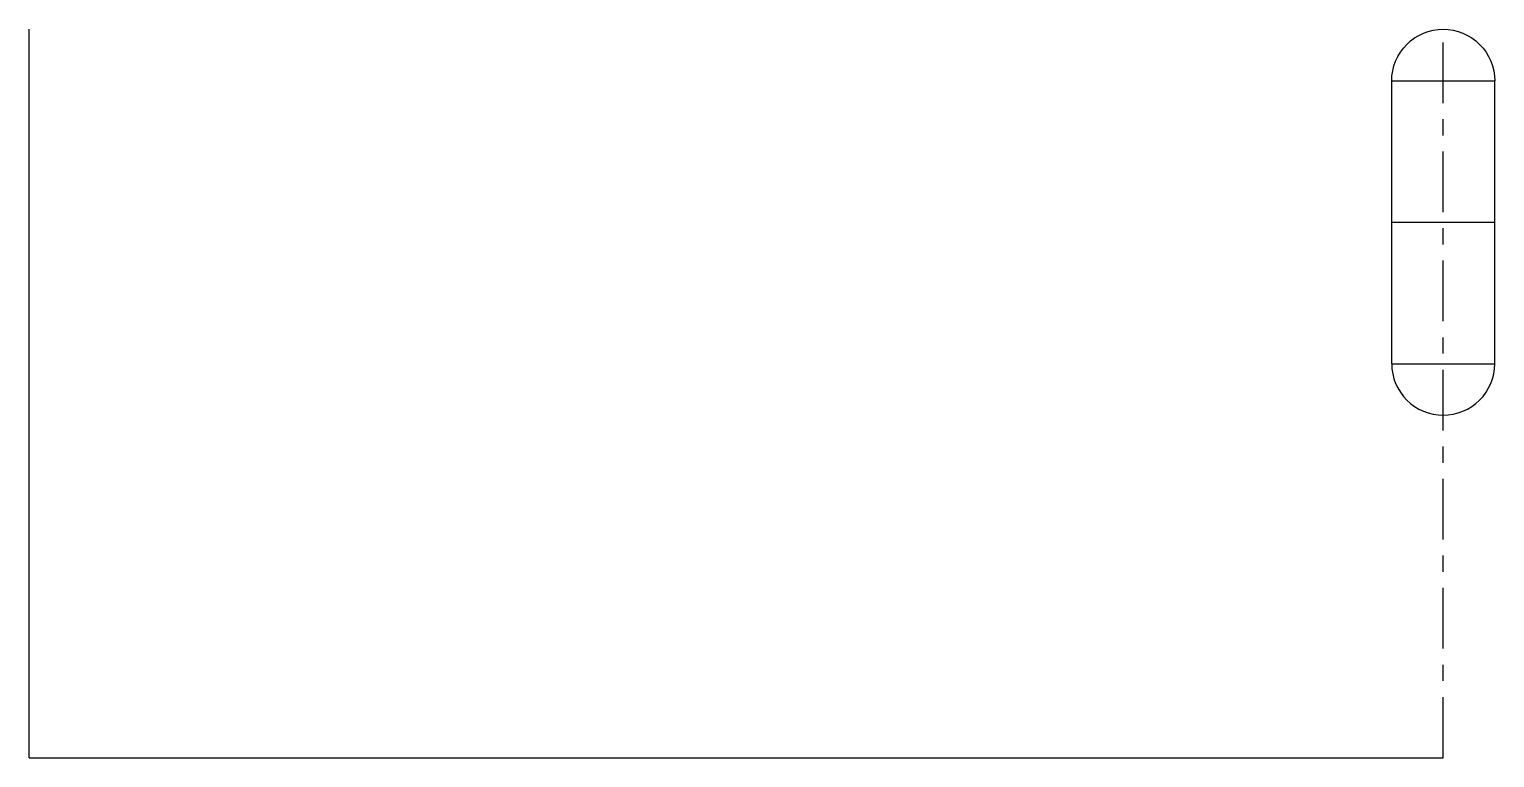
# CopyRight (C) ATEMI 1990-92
# Model space of a CAD drawing. Extents: x 0 to 145, y 0 to 72.
import ezdxf

# ---------------------------------------------------------------- set-up
doc = ezdxf.new("R2010")
doc.units = 0
doc.header["$LTSCALE"] = 20
doc.linetypes.add('AXES', pattern=[0.54, 0.3, -0.08, 0.08, -0.08])
doc.layers.get('0').update_dxf_attribs({"linetype": 'CONTINUOUS'})

# ---------------------------------------------------------------- blocks, each defined once
blk = doc.blocks.new('BLK0')
at = {"color": 5, "linetype": 'CONTINUOUS'}
for p, q in [((0, -0.000016), (0, 72.100006)), ((134.899994, 38.999996), (134.899994, 67)), ((134.90004, 67), (145.100006, 67)), ((145.100006, 38.999996), (145.100006, 67)), ((134.90004, 53), (145.100006, 53)), ((134.90004, 38.999996), (145.100006, 38.999996)), ((-0.000007, 0), (139.999954, 0))]:
    blk.add_line(p, q, dxfattribs=at)
at = {"color": 5, "linetype": 'AXES'}
blk.add_line((140, 0), (140, 72.099998), dxfattribs=at)
at = {"color": 5, "linetype": 'CONTINUOUS', "extrusion": (0, 0, -1)}
for start, end in [(-0.000029, 90), (90, -179.999985)]:
    blk.add_arc((-140, 67), 5.1, start, end, dxfattribs=at)
at = {"color": 5, "linetype": 'CONTINUOUS'}
for start, end in [(179.999985, -90), (-90, 0.000019)]:
    blk.add_arc((140, 38.999996), 5.1, start, end, dxfattribs=at)

msp = doc.modelspace()

# ---------------------------------------------------------------- block references
at = {"color": 0, "linetype": 'CONTINUOUS'}
msp.add_blockref('BLK0', (0, 0), dxfattribs=at)

doc.saveas('drawing.dxf')
